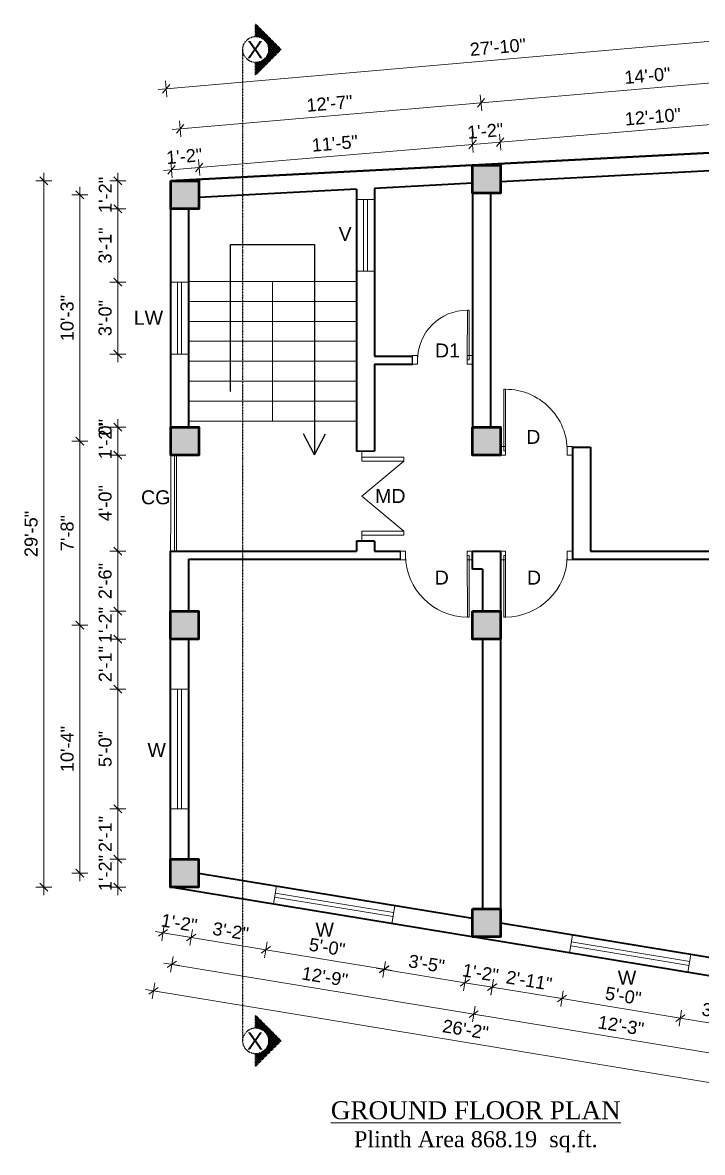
# Model space of a CAD drawing. Header units: inches. Extents: x -14619 to 1971361, y -855114 to -978.
# Drawn here: x 21528 to 21868, y -5060 to -4495 of the extents above; entities that cross this region are included whole.
import ezdxf

# ---------------------------------------------------------------- set-up
doc = ezdxf.new("R2010")
doc.units = ezdxf.units.IN
doc.header["$LTSCALE"] = 0.5
doc.header["$MEASUREMENT"] = 0
doc.header["$PDMODE"] = 66
doc.linetypes.add('CENTERX2', pattern=[4, 2.5, -0.5, 0.5, -0.5])
doc.layers.add('A-Sect-Iden', color=111, linetype='CENTERX2')
for name, color, linetype, lineweight in [('COLUMN', 8, 'Continuous', 50), ('DIM', 180, 'Continuous', 5), ('ELEVATION', 85, 'Continuous', 9), ('HACTH', 8, 'Continuous', 5), ('hatch_rcc', 8, 'Continuous', 13), ('stair', 132, 'Continuous', 13), ('TEXT', 220, 'Continuous', 9), ('Toilet', 7, 'Continuous', 25), ('wall', 20, 'Continuous', 40), ('Win frame', 132, 'Continuous', 15), ('window', 6, 'Continuous', 13)]:
    doc.layers.add(name, color=color, linetype=linetype, lineweight=lineweight)
doc.styles.add('arial', font='arial.ttf')
doc.styles.add('HEADING', font='swissel.ttf')
doc.dimstyles.new('1 96', dxfattribs={"dimtxt": 6.5, "dimasz": 4, "dimexe": 0, "dimexo": 0, "dimgap": 3, "dimtad": 1, "dimdec": 0, "dimzin": 11, "dimdsep": 46, "dimlunit": 3, "dimtxsty": 'arial', "dimblk": 'oblique', "dimcen": 4, "dimse1": 1, "dimse2": 1, "dimclrd": 256, "dimclre": 256, "dimclrt": 256, "dimadec": 0, "dimazin": 0, "dimtfac": 1, "dimtdec": 0, "dimtix": 1, "dimtmove": 0, "dimatfit": 3, "dimldrblk": 'Arrow2', "dimfxl": 1, "dimtolj": 1, "dimtzin": 0, "dimlwd": -1, "dimlwe": 9, "dimarcsym": 0})

# ---------------------------------------------------------------- blocks, each defined once
blk = doc.blocks.new('door')
at = {"layer": 'window', "ltscale": 0.002}
for p, q in [((-100562.66, -53980.34), (-100562.65, -53949.5)), ((-100561.8, -53949.5), (-100562.65, -53949.5)), ((-100561.81, -53980.35), (-100561.8, -53949.5)), ((-100561.81, -53980.35), (-100562.66, -53980.35))]:
    blk.add_line(p, q, dxfattribs=at)
for points in [[(-100596.09, -53982.49), (-100593.52, -53982.49), (-100593.52, -53978.2), (-100596.09, -53978.2)], [(-100560.09, -53982.49), (-100562.66, -53982.49), (-100562.66, -53978.2), (-100560.09, -53978.2)]]:
    blk.add_lwpolyline(points, close=True, dxfattribs=at)
blk.add_arc((-100562.66, -53980.36), 30.86, 89.9793, 179.9793, dxfattribs=at)
blk = doc.blocks.new('oblique')
at = {"lineweight": 9}
for p, q in [((1, 0), (-1, 0)), ((-0.5, -0.5), (0.5, 0.5)), ((0, 1), (0, -1))]:
    blk.add_line(p, q, dxfattribs=at)
blk = doc.blocks.new('*D1130')
at = {"layer": 'Defpoints', "color": 0, "transparency": 16777216}
for p in [(21608.73, -4927.43), (21759.73, -4952.34), (21753.35, -4991.03)]:
    blk.add_point(p, dxfattribs=at)
at = {"layer": 'DIM', "transparency": 16777216}
blk.add_line((21602.35, -4966.13), (21753.35, -4991.03), dxfattribs=at)
at = {"layer": 'DIM', "transparency": 16777216, "xscale": 4, "yscale": 4, "zscale": 4}
for p, rotation in [((21602.35, -4966.13), 170.6334039608217), ((21753.35, -4991.03), 350.6334039608217)]:
    blk.add_blockref('oblique', p, dxfattribs=dict(at, rotation=rotation))
at = {"layer": 'DIM', "transparency": 16777216, "insert": (21678.87, -4972.35), "char_height": 6.5, "attachment_point": 5, "rotation": 350.6334, "style": 'arial'}
blk.add_mtext('\\A1;12\'-9"', dxfattribs=at)
blk = doc.blocks.new('_Oblique')
at = {"color": 0, "linetype": 'ByBlock', "lineweight": -2}
blk.add_line((-0.5, -0.5), (0.5, 0.5), dxfattribs=at)
blk = doc.blocks.new('Arrow2')
for p, q in [((-4.1, 0.75), (-3.08, 0)), ((0, 0), (-4.1, 0.75)), ((-3.08, 0), (-4.1, -0.75)), ((-4.1, -0.75), (0, 0))]:
    blk.add_line(p, q)
blk.add_solid([(-4.1, 0.75), (0, 0), (-3.08, 0), (-4.1, -0.75)])
blk = doc.blocks.new('*D1131')
at = {"layer": 'Defpoints', "color": 0, "transparency": 16777216}
for p in [(21759.73, -4952.34), (21904.98, -4976.25), (21898.58, -5014.99)]:
    blk.add_point(p, dxfattribs=at)
at = {"layer": 'DIM', "transparency": 16777216}
blk.add_line((21753.35, -4991.03), (21898.58, -5014.99), dxfattribs=at)
at = {"layer": 'DIM', "transparency": 16777216, "xscale": 4, "yscale": 4, "zscale": 4}
for p, rotation in [((21753.35, -4991.03), 170.6334039608077), ((21898.58, -5014.99), 350.6334039608077)]:
    blk.add_blockref('oblique', p, dxfattribs=dict(at, rotation=rotation))
at = {"layer": 'DIM', "transparency": 16777216, "insert": (21826.99, -4996.78), "char_height": 6.5, "attachment_point": 5, "rotation": 350.6334, "style": 'arial'}
blk.add_mtext('\\A1;12\'-3"', dxfattribs=at)
blk = doc.blocks.new('*D1049')
at = {"layer": 'Defpoints', "color": 0, "transparency": 16777216}
for p in [(21601.73, -4927.43), (21911.84, -4978.59), (21903.27, -5030.54)]:
    blk.add_point(p, dxfattribs=at)
at = {"layer": 'DIM', "transparency": 16777216}
blk.add_line((21593.16, -4979.39), (21903.27, -5030.54), dxfattribs=at)
at = {"layer": 'DIM', "transparency": 16777216, "xscale": 4, "yscale": 4, "zscale": 4}
for p, rotation in [((21593.16, -4979.39), 170.6334039608234), ((21903.27, -5030.54), 350.6334039608234)]:
    blk.add_blockref('oblique', p, dxfattribs=dict(at, rotation=rotation))
at = {"layer": 'DIM', "transparency": 16777216, "insert": (21749.24, -4998.73), "char_height": 6.5, "attachment_point": 5, "rotation": 350.6334, "style": 'arial'}
blk.add_mtext('\\A1;26\'-2"', dxfattribs=at)
blk = doc.blocks.new('*D1016')
at = {"layer": 'Defpoints', "color": 0, "transparency": 16777216}
for p in [(21921.04, -4549.98), (21766.63, -4554.68), (21766.97, -4558.71)]:
    blk.add_point(p, dxfattribs=at)
at = {"layer": 'DIM', "transparency": 16777216}
blk.add_line((21920.35, -4541.8), (21766.63, -4554.68), dxfattribs=at)
at = {"layer": 'DIM', "transparency": 16777216, "xscale": 4, "yscale": 4, "zscale": 4}
for p, rotation in [((21920.35, -4541.8), 4.790040760971524), ((21766.63, -4554.68), 184.7900407609715)]:
    blk.add_blockref('oblique', p, dxfattribs=dict(at, rotation=rotation))
at = {"layer": 'DIM', "transparency": 16777216, "insert": (21842.97, -4541.94), "char_height": 6.5, "attachment_point": 5, "rotation": 4.79, "style": 'arial'}
blk.add_mtext('\\A1;12\'-10"', dxfattribs=at)
blk = doc.blocks.new('*D1017')
at = {"layer": 'Defpoints', "color": 0, "transparency": 16777216}
for p in [(21752.73, -4555.84), (21752.97, -4558.71), (21766.97, -4558.71)]:
    blk.add_point(p, dxfattribs=at)
at = {"layer": 'DIM', "transparency": 16777216}
for p, q in [((21752.73, -4555.84), (21748.75, -4556.18)), ((21766.63, -4554.68), (21752.73, -4555.84)), ((21766.63, -4554.68), (21770.62, -4554.34))]:
    blk.add_line(p, q, dxfattribs=at)
at = {"layer": 'DIM', "transparency": 16777216, "xscale": 4, "yscale": 4, "zscale": 4}
for p, rotation in [((21752.73, -4555.84), 4.790040760971511), ((21766.63, -4554.68), 184.7900407609715)]:
    blk.add_blockref('oblique', p, dxfattribs=dict(at, rotation=rotation))
at = {"layer": 'DIM', "transparency": 16777216, "insert": (21759.16, -4549.02), "char_height": 6.5, "attachment_point": 5, "rotation": 4.79, "style": 'arial'}
blk.add_mtext('\\A1;1\'-2"', dxfattribs=at)
blk = doc.blocks.new('*D1018')
at = {"layer": 'Defpoints', "color": 0, "transparency": 16777216}
for p in [(21752.97, -4558.71), (21616.04, -4566.56), (21616.1, -4567.29)]:
    blk.add_point(p, dxfattribs=at)
at = {"layer": 'DIM', "transparency": 16777216}
blk.add_line((21752.73, -4555.84), (21616.1, -4567.29), dxfattribs=at)
at = {"layer": 'DIM', "transparency": 16777216, "xscale": 4, "yscale": 4, "zscale": 4}
for p, rotation in [((21752.73, -4555.84), 4.790040760971524), ((21616.1, -4567.29), 184.7900407609715)]:
    blk.add_blockref('oblique', p, dxfattribs=dict(at, rotation=rotation))
at = {"layer": 'DIM', "transparency": 16777216, "insert": (21683.89, -4555.27), "char_height": 6.5, "attachment_point": 5, "rotation": 4.79, "style": 'arial'}
blk.add_mtext('\\A1;11\'-5"', dxfattribs=at)
blk = doc.blocks.new('*D1019')
at = {"layer": 'Defpoints', "color": 0, "transparency": 16777216}
for p in [(21601.97, -4566.56), (21602.13, -4568.46), (21616.04, -4566.56)]:
    blk.add_point(p, dxfattribs=at)
at = {"layer": 'DIM', "transparency": 16777216}
for p, q in [((21602.13, -4568.46), (21598.15, -4568.8)), ((21616.1, -4567.29), (21602.13, -4568.46)), ((21616.1, -4567.29), (21620.09, -4566.96))]:
    blk.add_line(p, q, dxfattribs=at)
at = {"layer": 'DIM', "transparency": 16777216, "xscale": 4, "yscale": 4, "zscale": 4}
for p, rotation in [((21616.1, -4567.29), 184.7900407609715), ((21602.13, -4568.46), 4.790040760971511)]:
    blk.add_blockref('oblique', p, dxfattribs=dict(at, rotation=rotation))
at = {"layer": 'DIM', "transparency": 16777216, "insert": (21608.59, -4561.64), "char_height": 6.5, "attachment_point": 5, "rotation": 4.79, "style": 'arial'}
blk.add_mtext('\\A1;1\'-2"', dxfattribs=at)
blk = doc.blocks.new('*D1020')
at = {"layer": 'Defpoints', "color": 0, "transparency": 16777216}
for p in [(21757.01, -4534.9), (21927.79, -4557.43), (21759.73, -4566.17)]:
    blk.add_point(p, dxfattribs=at)
at = {"layer": 'DIM', "transparency": 16777216}
blk.add_line((21924.56, -4520.32), (21757.01, -4534.9), dxfattribs=at)
at = {"layer": 'DIM', "transparency": 16777216, "xscale": 4, "yscale": 4, "zscale": 4}
for p, rotation in [((21924.56, -4520.32), 4.975038053404806), ((21757.01, -4534.9), 184.9750380534048)]:
    blk.add_blockref('oblique', p, dxfattribs=dict(at, rotation=rotation))
at = {"layer": 'DIM', "transparency": 16777216, "insert": (21840.24, -4521.32), "char_height": 6.5, "attachment_point": 5, "rotation": 4.975, "style": 'arial'}
blk.add_mtext('\\A1;14\'-0"', dxfattribs=at)
blk = doc.blocks.new('*D1021')
at = {"layer": 'Defpoints', "color": 0, "transparency": 16777216}
for p in [(21606.53, -4548), (21759.73, -4566.17), (21608.8, -4574.02)]:
    blk.add_point(p, dxfattribs=at)
at = {"layer": 'DIM', "transparency": 16777216}
blk.add_line((21757.01, -4534.9), (21606.53, -4548), dxfattribs=at)
at = {"layer": 'DIM', "transparency": 16777216, "xscale": 4, "yscale": 4, "zscale": 4}
for p, rotation in [((21757.01, -4534.9), 4.975038053404806), ((21606.53, -4548), 184.9750380534048)]:
    blk.add_blockref('oblique', p, dxfattribs=dict(at, rotation=rotation))
at = {"layer": 'DIM', "transparency": 16777216, "insert": (21681.23, -4535.21), "char_height": 6.5, "attachment_point": 5, "rotation": 4.975, "style": 'arial'}
blk.add_mtext('\\A1;12\'-7"', dxfattribs=at)
blk = doc.blocks.new('*D1022')
at = {"layer": 'Defpoints', "color": 0, "transparency": 16777216}
for p in [(21932.51, -4498.75), (21937.08, -4550.89), (21604.09, -4580.09)]:
    blk.add_point(p, dxfattribs=at)
at = {"layer": 'DIM', "transparency": 16777216}
blk.add_line((21599.51, -4527.96), (21932.51, -4498.75), dxfattribs=at)
at = {"layer": 'DIM', "transparency": 16777216, "xscale": 4, "yscale": 4, "zscale": 4}
for p, rotation in [((21932.51, -4498.75), 5.011727279706162), ((21599.51, -4527.96), 185.0117272797062)]:
    blk.add_blockref('oblique', p, dxfattribs=dict(at, rotation=rotation))
at = {"layer": 'DIM', "transparency": 16777216, "insert": (21765.46, -4507.06), "char_height": 6.5, "attachment_point": 5, "rotation": 5.0117, "style": 'arial'}
blk.add_mtext('\\A1;27\'-10"', dxfattribs=at)
blk = doc.blocks.new('*D1024')
at = {"layer": 'Defpoints', "color": 0, "transparency": 16777216}
for p in [(21601.73, -4574.02), (21575.33, -4588.02), (21601.8, -4588.02)]:
    blk.add_point(p, dxfattribs=at)
at = {"layer": 'DIM', "transparency": 16777216}
for p, q in [((21575.33, -4574.02), (21575.33, -4570.02)), ((21575.33, -4574.02), (21575.33, -4588.02)), ((21575.33, -4588.02), (21575.33, -4592.02))]:
    blk.add_line(p, q, dxfattribs=at)
at = {"layer": 'DIM', "transparency": 16777216, "xscale": 4, "yscale": 4, "zscale": 4}
for p, rotation in [((21575.33, -4574.02), 270), ((21575.33, -4588.02), 90)]:
    blk.add_blockref('oblique', p, dxfattribs=dict(at, rotation=rotation))
at = {"layer": 'DIM', "transparency": 16777216, "insert": (21569.06, -4581.02), "char_height": 6.5, "attachment_point": 5, "rotation": 90, "style": 'arial'}
blk.add_mtext('\\A1;1\'-2"', dxfattribs=at)
blk = doc.blocks.new('*D1025')
at = {"layer": 'Defpoints', "color": 0, "transparency": 16777216}
for p in [(21601.8, -4588.02), (21575.33, -4624.66), (21601.8, -4624.66)]:
    blk.add_point(p, dxfattribs=at)
at = {"layer": 'DIM', "transparency": 16777216}
blk.add_line((21575.33, -4588.02), (21575.33, -4624.66), dxfattribs=at)
at = {"layer": 'DIM', "transparency": 16777216, "xscale": 4, "yscale": 4, "zscale": 4}
for p, rotation in [((21575.33, -4588.02), 90), ((21575.33, -4624.66), 270)]:
    blk.add_blockref('oblique', p, dxfattribs=dict(at, rotation=rotation))
at = {"layer": 'DIM', "transparency": 16777216, "insert": (21569.01, -4606.34), "char_height": 6.5, "attachment_point": 5, "rotation": 90, "style": 'arial'}
blk.add_mtext('\\A1;3\'-1"', dxfattribs=at)
blk = doc.blocks.new('*D1072')
at = {"layer": 'Defpoints', "color": 0, "transparency": 16777216}
for p in [(21601.8, -4624.66), (21575.33, -4660.66), (21601.8, -4660.66)]:
    blk.add_point(p, dxfattribs=at)
at = {"layer": 'DIM', "transparency": 16777216}
blk.add_line((21575.33, -4624.66), (21575.33, -4660.66), dxfattribs=at)
at = {"layer": 'DIM', "transparency": 16777216, "xscale": 4, "yscale": 4, "zscale": 4}
for p, rotation in [((21575.33, -4624.66), 90), ((21575.33, -4660.66), 270)]:
    blk.add_blockref('oblique', p, dxfattribs=dict(at, rotation=rotation))
at = {"layer": 'DIM', "transparency": 16777216, "insert": (21569.01, -4642.66), "char_height": 6.5, "attachment_point": 5, "rotation": 90, "style": 'arial'}
blk.add_mtext('\\A1;3\'-0"', dxfattribs=at)
blk = doc.blocks.new('*D1073')
at = {"layer": 'Defpoints', "color": 0, "transparency": 16777216}
for p in [(21575.33, -4697.3), (21601.8, -4697.3), (21601.8, -4697.3)]:
    blk.add_point(p, dxfattribs=at)
at = {"layer": 'DIM', "transparency": 16777216}
for q in [(21575.33, -4693.3), (21575.33, -4701.3)]:
    blk.add_line((21575.33, -4697.3), q, dxfattribs=at)
at = {"layer": 'DIM', "transparency": 16777216, "xscale": 4, "yscale": 4, "zscale": 4}
for rotation in [90, 270]:
    blk.add_blockref('oblique', (21575.33, -4697.3), dxfattribs=dict(at, rotation=rotation))
at = {"layer": 'DIM', "transparency": 16777216, "insert": (21569.01, -4697.3), "char_height": 6.5, "attachment_point": 5, "rotation": 90, "style": 'arial'}
blk.add_mtext('\\A1;0"', dxfattribs=at)
blk = doc.blocks.new('*D1074')
at = {"layer": 'Defpoints', "color": 0, "transparency": 16777216}
for p in [(21601.8, -4697.3), (21575.33, -4711.3), (21601.8, -4711.3)]:
    blk.add_point(p, dxfattribs=at)
at = {"layer": 'DIM', "transparency": 16777216}
for p, q in [((21575.33, -4697.3), (21575.33, -4693.3)), ((21575.33, -4697.3), (21575.33, -4711.3)), ((21575.33, -4711.3), (21575.33, -4715.3))]:
    blk.add_line(p, q, dxfattribs=at)
at = {"layer": 'DIM', "transparency": 16777216, "xscale": 4, "yscale": 4, "zscale": 4}
for p, rotation in [((21575.33, -4697.3), 270), ((21575.33, -4711.3), 90)]:
    blk.add_blockref('oblique', p, dxfattribs=dict(at, rotation=rotation))
at = {"layer": 'DIM', "transparency": 16777216, "insert": (21569.06, -4704.3), "char_height": 6.5, "attachment_point": 5, "rotation": 90, "style": 'arial'}
blk.add_mtext('\\A1;1\'-2"', dxfattribs=at)
blk = doc.blocks.new('*D1075')
at = {"layer": 'Defpoints', "color": 0, "transparency": 16777216}
for p in [(21601.8, -4711.3), (21575.33, -4759.3), (21603.73, -4759.3)]:
    blk.add_point(p, dxfattribs=at)
at = {"layer": 'DIM', "transparency": 16777216}
blk.add_line((21575.33, -4711.3), (21575.33, -4759.3), dxfattribs=at)
at = {"layer": 'DIM', "transparency": 16777216, "xscale": 4, "yscale": 4, "zscale": 4}
for p, rotation in [((21575.33, -4711.3), 90), ((21575.33, -4759.3), 270)]:
    blk.add_blockref('oblique', p, dxfattribs=dict(at, rotation=rotation))
at = {"layer": 'DIM', "transparency": 16777216, "insert": (21569.01, -4735.3), "char_height": 6.5, "attachment_point": 5, "rotation": 90, "style": 'arial'}
blk.add_mtext('\\A1;4\'-0"', dxfattribs=at)
blk = doc.blocks.new('*D1076')
at = {"layer": 'Defpoints', "color": 0, "transparency": 16777216}
for p in [(21603.73, -4759.3), (21575.33, -4789.3), (21601.73, -4789.3)]:
    blk.add_point(p, dxfattribs=at)
at = {"layer": 'DIM', "transparency": 16777216}
blk.add_line((21575.33, -4759.3), (21575.33, -4789.3), dxfattribs=at)
at = {"layer": 'DIM', "transparency": 16777216, "xscale": 4, "yscale": 4, "zscale": 4}
for p, rotation in [((21575.33, -4759.3), 90), ((21575.33, -4789.3), 270)]:
    blk.add_blockref('oblique', p, dxfattribs=dict(at, rotation=rotation))
at = {"layer": 'DIM', "transparency": 16777216, "insert": (21569.01, -4774.3), "char_height": 6.5, "attachment_point": 5, "rotation": 90, "style": 'arial'}
blk.add_mtext('\\A1;2\'-6"', dxfattribs=at)
blk = doc.blocks.new('*D1077')
at = {"layer": 'Defpoints', "color": 0, "transparency": 16777216}
for p in [(21601.73, -4789.3), (21575.33, -4803.3), (21601.73, -4803.3)]:
    blk.add_point(p, dxfattribs=at)
at = {"layer": 'DIM', "transparency": 16777216}
for p, q in [((21575.33, -4789.3), (21575.33, -4785.3)), ((21575.33, -4789.3), (21575.33, -4803.3)), ((21575.33, -4803.3), (21575.33, -4807.3))]:
    blk.add_line(p, q, dxfattribs=at)
at = {"layer": 'DIM', "transparency": 16777216, "xscale": 4, "yscale": 4, "zscale": 4}
for p, rotation in [((21575.33, -4789.3), 270), ((21575.33, -4803.3), 90)]:
    blk.add_blockref('oblique', p, dxfattribs=dict(at, rotation=rotation))
at = {"layer": 'DIM', "transparency": 16777216, "insert": (21569.06, -4796.3), "char_height": 6.5, "attachment_point": 5, "rotation": 90, "style": 'arial'}
blk.add_mtext('\\A1;1\'-2"', dxfattribs=at)
blk = doc.blocks.new('*D1078')
at = {"layer": 'Defpoints', "color": 0, "transparency": 16777216}
for p in [(21601.73, -4803.3), (21575.33, -4828.37), (21601.73, -4828.37)]:
    blk.add_point(p, dxfattribs=at)
at = {"layer": 'DIM', "transparency": 16777216}
blk.add_line((21575.33, -4803.3), (21575.33, -4828.37), dxfattribs=at)
at = {"layer": 'DIM', "transparency": 16777216, "xscale": 4, "yscale": 4, "zscale": 4}
for p, rotation in [((21575.33, -4803.3), 90), ((21575.33, -4828.37), 270)]:
    blk.add_blockref('oblique', p, dxfattribs=dict(at, rotation=rotation))
at = {"layer": 'DIM', "transparency": 16777216, "insert": (21569.06, -4815.84), "char_height": 6.5, "attachment_point": 5, "rotation": 90, "style": 'arial'}
blk.add_mtext('\\A1;2\'-1"', dxfattribs=at)
blk = doc.blocks.new('*D1079')
at = {"layer": 'Defpoints', "color": 0, "transparency": 16777216}
for p in [(21601.73, -4828.37), (21575.33, -4888.37), (21601.73, -4888.37)]:
    blk.add_point(p, dxfattribs=at)
at = {"layer": 'DIM', "transparency": 16777216}
blk.add_line((21575.33, -4828.37), (21575.33, -4888.37), dxfattribs=at)
at = {"layer": 'DIM', "transparency": 16777216, "xscale": 4, "yscale": 4, "zscale": 4}
for p, rotation in [((21575.33, -4828.37), 90), ((21575.33, -4888.37), 270)]:
    blk.add_blockref('oblique', p, dxfattribs=dict(at, rotation=rotation))
at = {"layer": 'DIM', "transparency": 16777216, "insert": (21569.01, -4858.37), "char_height": 6.5, "attachment_point": 5, "rotation": 90, "style": 'arial'}
blk.add_mtext('\\A1;5\'-0"', dxfattribs=at)
blk = doc.blocks.new('*D1080')
at = {"layer": 'Defpoints', "color": 0, "transparency": 16777216}
for p in [(21601.73, -4888.37), (21575.33, -4913.43), (21601.73, -4913.43)]:
    blk.add_point(p, dxfattribs=at)
at = {"layer": 'DIM', "transparency": 16777216}
blk.add_line((21575.33, -4888.37), (21575.33, -4913.43), dxfattribs=at)
at = {"layer": 'DIM', "transparency": 16777216, "xscale": 4, "yscale": 4, "zscale": 4}
for p, rotation in [((21575.33, -4888.37), 90), ((21575.33, -4913.43), 270)]:
    blk.add_blockref('oblique', p, dxfattribs=dict(at, rotation=rotation))
at = {"layer": 'DIM', "transparency": 16777216, "insert": (21569.06, -4900.9), "char_height": 6.5, "attachment_point": 5, "rotation": 90, "style": 'arial'}
blk.add_mtext('\\A1;2\'-1"', dxfattribs=at)
blk = doc.blocks.new('*D1081')
at = {"layer": 'Defpoints', "color": 0, "transparency": 16777216}
for p in [(21601.73, -4913.43), (21575.33, -4927.43), (21601.73, -4927.43)]:
    blk.add_point(p, dxfattribs=at)
at = {"layer": 'DIM', "transparency": 16777216}
for p, q in [((21575.33, -4913.43), (21575.33, -4909.43)), ((21575.33, -4913.43), (21575.33, -4927.43)), ((21575.33, -4927.43), (21575.33, -4931.43))]:
    blk.add_line(p, q, dxfattribs=at)
at = {"layer": 'DIM', "transparency": 16777216, "xscale": 4, "yscale": 4, "zscale": 4}
for p, rotation in [((21575.33, -4913.43), 270), ((21575.33, -4927.43), 90)]:
    blk.add_blockref('oblique', p, dxfattribs=dict(at, rotation=rotation))
at = {"layer": 'DIM', "transparency": 16777216, "insert": (21569.06, -4920.43), "char_height": 6.5, "attachment_point": 5, "rotation": 90, "style": 'arial'}
blk.add_mtext('\\A1;1\'-2"', dxfattribs=at)
blk = doc.blocks.new('*D1082')
at = {"layer": 'Defpoints', "color": 0, "transparency": 16777216}
for p in [(21556.34, -4796.3), (21601.73, -4796.3), (21601.73, -4920.43)]:
    blk.add_point(p, dxfattribs=at)
at = {"layer": 'DIM', "transparency": 16777216}
blk.add_line((21556.34, -4920.43), (21556.34, -4796.3), dxfattribs=at)
at = {"layer": 'DIM', "transparency": 16777216, "xscale": 4, "yscale": 4, "zscale": 4}
for p, rotation in [((21556.34, -4796.3), 90), ((21556.34, -4920.43), 270)]:
    blk.add_blockref('oblique', p, dxfattribs=dict(at, rotation=rotation))
at = {"layer": 'DIM', "transparency": 16777216, "insert": (21550.02, -4858.37), "char_height": 6.5, "attachment_point": 5, "rotation": 90, "style": 'arial'}
blk.add_mtext('\\A1;10\'-4"', dxfattribs=at)
blk = doc.blocks.new('*D1083')
at = {"layer": 'Defpoints', "color": 0, "transparency": 16777216}
for p in [(21556.34, -4704.3), (21601.8, -4704.3), (21601.73, -4796.3)]:
    blk.add_point(p, dxfattribs=at)
at = {"layer": 'DIM', "transparency": 16777216}
blk.add_line((21556.34, -4796.3), (21556.34, -4704.3), dxfattribs=at)
at = {"layer": 'DIM', "transparency": 16777216, "xscale": 4, "yscale": 4, "zscale": 4}
for p, rotation in [((21556.34, -4704.3), 90), ((21556.34, -4796.3), 270)]:
    blk.add_blockref('oblique', p, dxfattribs=dict(at, rotation=rotation))
at = {"layer": 'DIM', "transparency": 16777216, "insert": (21550.02, -4750.3), "char_height": 6.5, "attachment_point": 5, "rotation": 90, "style": 'arial'}
blk.add_mtext('\\A1;7\'-8"', dxfattribs=at)
blk = doc.blocks.new('*D1084')
at = {"layer": 'Defpoints', "color": 0, "transparency": 16777216}
for p in [(21556.34, -4581.02), (21601.8, -4581.02), (21601.8, -4704.3)]:
    blk.add_point(p, dxfattribs=at)
at = {"layer": 'DIM', "transparency": 16777216}
blk.add_line((21556.34, -4704.3), (21556.34, -4581.02), dxfattribs=at)
at = {"layer": 'DIM', "transparency": 16777216, "xscale": 4, "yscale": 4, "zscale": 4}
for p, rotation in [((21556.34, -4581.02), 90), ((21556.34, -4704.3), 270)]:
    blk.add_blockref('oblique', p, dxfattribs=dict(at, rotation=rotation))
at = {"layer": 'DIM', "transparency": 16777216, "insert": (21550.01, -4642.66), "char_height": 6.5, "attachment_point": 5, "rotation": 90, "style": 'arial'}
blk.add_mtext('\\A1;10\'-3"', dxfattribs=at)
blk = doc.blocks.new('*D1026')
at = {"layer": 'Defpoints', "color": 0, "transparency": 16777216}
for p in [(21601.73, -4574.02), (21538.31, -4927.43), (21601.73, -4927.43)]:
    blk.add_point(p, dxfattribs=at)
at = {"layer": 'DIM', "transparency": 16777216}
blk.add_line((21538.31, -4574.02), (21538.31, -4927.43), dxfattribs=at)
at = {"layer": 'DIM', "transparency": 16777216, "xscale": 4, "yscale": 4, "zscale": 4}
for p, rotation in [((21538.31, -4574.02), 90), ((21538.31, -4927.43), 270)]:
    blk.add_blockref('oblique', p, dxfattribs=dict(at, rotation=rotation))
at = {"layer": 'DIM', "transparency": 16777216, "insert": (21531.99, -4750.73), "char_height": 6.5, "attachment_point": 5, "rotation": 90, "style": 'arial'}
blk.add_mtext('\\A1;29\'-5"', dxfattribs=at)
blk = doc.blocks.new('*D1164')
at = {"layer": 'Defpoints', "color": 0, "transparency": 16777216}
for p in [(21601.73, -4927.43), (21615.86, -4929.76), (21612.07, -4952.69)]:
    blk.add_point(p, dxfattribs=at)
at = {"layer": 'DIM', "transparency": 16777216}
for p, q in [((21597.95, -4950.36), (21594, -4949.71)), ((21597.95, -4950.36), (21612.07, -4952.69)), ((21612.07, -4952.69), (21616.02, -4953.35))]:
    blk.add_line(p, q, dxfattribs=at)
at = {"layer": 'DIM', "transparency": 16777216, "xscale": 4, "yscale": 4, "zscale": 4}
for p, rotation in [((21597.95, -4950.36), 350.6334039608237), ((21612.07, -4952.69), 170.6334039608237)]:
    blk.add_blockref('oblique', p, dxfattribs=dict(at, rotation=rotation))
at = {"layer": 'DIM', "transparency": 16777216, "insert": (21606.03, -4945.35), "char_height": 6.5, "attachment_point": 5, "rotation": 350.6334, "style": 'arial'}
blk.add_mtext('\\A1;1\'-2"', dxfattribs=at)
blk = doc.blocks.new('*D1165')
at = {"layer": 'Defpoints', "color": 0, "transparency": 16777216}
for p in [(21615.86, -4929.76), (21653.16, -4935.92), (21649.38, -4958.85)]:
    blk.add_point(p, dxfattribs=at)
at = {"layer": 'DIM', "transparency": 16777216}
blk.add_line((21612.07, -4952.69), (21649.38, -4958.85), dxfattribs=at)
at = {"layer": 'DIM', "transparency": 16777216, "xscale": 4, "yscale": 4, "zscale": 4}
for p, rotation in [((21612.07, -4952.69), 170.6334039608077), ((21649.38, -4958.85), 350.6334039608077)]:
    blk.add_blockref('oblique', p, dxfattribs=dict(at, rotation=rotation))
at = {"layer": 'DIM', "transparency": 16777216, "insert": (21631.76, -4949.54), "char_height": 6.5, "attachment_point": 5, "rotation": 350.6334, "style": 'arial'}
blk.add_mtext('\\A1;3\'-2"', dxfattribs=at)
blk = doc.blocks.new('*D1166')
at = {"layer": 'Defpoints', "color": 0, "transparency": 16777216}
for p in [(21653.16, -4935.92), (21712.36, -4945.68), (21708.58, -4968.61)]:
    blk.add_point(p, dxfattribs=at)
at = {"layer": 'DIM', "transparency": 16777216}
blk.add_line((21649.38, -4958.85), (21708.58, -4968.61), dxfattribs=at)
at = {"layer": 'DIM', "transparency": 16777216, "xscale": 4, "yscale": 4, "zscale": 4}
for p, rotation in [((21649.38, -4958.85), 170.6334039608077), ((21708.58, -4968.61), 350.6334039608077)]:
    blk.add_blockref('oblique', p, dxfattribs=dict(at, rotation=rotation))
at = {"layer": 'DIM', "transparency": 16777216, "insert": (21680.01, -4957.5), "char_height": 6.5, "attachment_point": 5, "rotation": 350.6334, "style": 'arial'}
blk.add_mtext('\\A1;5\'-0"', dxfattribs=at)
blk = doc.blocks.new('*D1167')
at = {"layer": 'Defpoints', "color": 0, "transparency": 16777216}
for p in [(21766.33, -4954.58), (21801.29, -4960.35), (21797.5, -4983.28)]:
    blk.add_point(p, dxfattribs=at)
at = {"layer": 'DIM', "transparency": 16777216}
blk.add_line((21762.55, -4977.52), (21797.5, -4983.28), dxfattribs=at)
at = {"layer": 'DIM', "transparency": 16777216, "xscale": 4, "yscale": 4, "zscale": 4}
for p, rotation in [((21762.55, -4977.52), 170.6334039608077), ((21797.5, -4983.28), 350.6334039608077)]:
    blk.add_blockref('oblique', p, dxfattribs=dict(at, rotation=rotation))
at = {"layer": 'DIM', "transparency": 16777216, "insert": (21781.05, -4974.22), "char_height": 6.5, "attachment_point": 5, "rotation": 350.6334, "style": 'arial'}
blk.add_mtext('\\A1;2\'-11"', dxfattribs=at)
blk = doc.blocks.new('*D1168')
at = {"layer": 'Defpoints', "color": 0, "transparency": 16777216}
for p in [(21801.29, -4960.35), (21860.49, -4970.12), (21856.7, -4993.05)]:
    blk.add_point(p, dxfattribs=at)
at = {"layer": 'DIM', "transparency": 16777216}
blk.add_line((21797.5, -4983.28), (21856.7, -4993.05), dxfattribs=at)
at = {"layer": 'DIM', "transparency": 16777216, "xscale": 4, "yscale": 4, "zscale": 4}
for p, rotation in [((21797.5, -4983.28), 170.6334039608077), ((21856.7, -4993.05), 350.6334039608077)]:
    blk.add_blockref('oblique', p, dxfattribs=dict(at, rotation=rotation))
at = {"layer": 'DIM', "transparency": 16777216, "insert": (21828.13, -4981.93), "char_height": 6.5, "attachment_point": 5, "rotation": 350.6334, "style": 'arial'}
blk.add_mtext('\\A1;5\'-0"', dxfattribs=at)
blk = doc.blocks.new('*D1169')
at = {"layer": 'Defpoints', "color": 0, "transparency": 16777216}
for p in [(21860.49, -4970.12), (21897.98, -4976.25), (21894.18, -4999.23)]:
    blk.add_point(p, dxfattribs=at)
at = {"layer": 'DIM', "transparency": 16777216}
blk.add_line((21856.7, -4993.05), (21894.18, -4999.23), dxfattribs=at)
at = {"layer": 'DIM', "transparency": 16777216, "xscale": 4, "yscale": 4, "zscale": 4}
for p, rotation in [((21856.7, -4993.05), 170.6334039608077), ((21894.18, -4999.23), 350.6334039608077)]:
    blk.add_blockref('oblique', p, dxfattribs=dict(at, rotation=rotation))
at = {"layer": 'DIM', "transparency": 16777216, "insert": (21876.47, -4989.9), "char_height": 6.5, "attachment_point": 5, "rotation": 350.6334, "style": 'arial'}
blk.add_mtext('\\A1;3\'-2"', dxfattribs=at)
blk = doc.blocks.new('*D1179')
at = {"layer": 'Defpoints', "color": 0, "transparency": 16777216}
for p in [(21712.36, -4945.68), (21752.73, -4952.34), (21748.93, -4975.38)]:
    blk.add_point(p, dxfattribs=at)
at = {"layer": 'DIM', "transparency": 16777216}
blk.add_line((21708.56, -4968.72), (21748.93, -4975.38), dxfattribs=at)
at = {"layer": 'DIM', "transparency": 16777216, "xscale": 4, "yscale": 4, "zscale": 4}
for p, rotation in [((21708.56, -4968.72), 170.6334039608458), ((21748.93, -4975.38), 350.6334039608458)]:
    blk.add_blockref('oblique', p, dxfattribs=dict(at, rotation=rotation))
at = {"layer": 'DIM', "transparency": 16777216, "insert": (21729.77, -4965.81), "char_height": 6.5, "attachment_point": 5, "rotation": 350.6334, "style": 'arial'}
blk.add_mtext('\\A1;3\'-5"', dxfattribs=at)
blk = doc.blocks.new('*D1180')
at = {"layer": 'Defpoints', "color": 0, "transparency": 16777216}
for p in [(21752.73, -4952.34), (21762.53, -4977.62), (21762.53, -4977.62)]:
    blk.add_point(p, dxfattribs=at)
at = {"layer": 'DIM', "transparency": 16777216}
for p, q in [((21748.93, -4975.38), (21744.98, -4974.73)), ((21748.93, -4975.38), (21762.53, -4977.62)), ((21762.53, -4977.62), (21766.48, -4978.27))]:
    blk.add_line(p, q, dxfattribs=at)
at = {"layer": 'DIM', "transparency": 16777216, "xscale": 4, "yscale": 4, "zscale": 4}
for p, rotation in [((21748.93, -4975.38), 350.6334039608591), ((21762.53, -4977.62), 170.6334039608591)]:
    blk.add_blockref('oblique', p, dxfattribs=dict(at, rotation=rotation))
at = {"layer": 'DIM', "transparency": 16777216, "insert": (21756.75, -4970.32), "char_height": 6.5, "attachment_point": 5, "rotation": 350.6334, "style": 'arial'}
blk.add_mtext('\\A1;1\'-2"', dxfattribs=at)

msp = doc.modelspace()

# ---------------------------------------------------------------- hatches: boundary and pattern name
at = {"layer": 'A-Sect-Iden', "ltscale": 0.5}
h = msp.add_hatch(dxfattribs=at)
h.set_pattern_fill('ANSI37', color=2, scale=4.8, angle=359.9886, style=0)
h.set_pattern_definition([(225.0114023, (47562.76077, 1431.1881), (0.424348492, -0.424179628), []), (315.0114023, (47562.76077, 1431.1881), (0.424179628, 0.424348492), [])])
h.paths.add_polyline_path([(21644.29, -4501.75), (21644.29, -4495.51), (21657, -4508.23), (21644.29, -4520.94), (21644.29, -4514.71, 1)])
h = msp.add_hatch(dxfattribs=at)
h.set_pattern_fill('ANSI37', color=2, scale=4.8, angle=359.9886, style=0)
h.set_pattern_definition([(225.0114023, (47562.76077, 934.97954), (0.424348492, -0.424179628), []), (315.0114023, (47562.76077, 934.97954), (0.424179628, 0.424348492), [])])
h.paths.add_polyline_path([(21644.29, -4997.96), (21644.29, -4991.72), (21657, -5004.44), (21644.29, -5017.15), (21644.29, -5010.92, 1)])
at = {"layer": 'HACTH'}
h = msp.add_hatch(color=256, dxfattribs=at)
h.dxf.hatch_style = 1
h.paths.add_polyline_path([(21615.8, -4574.02), (21601.8, -4574.02), (21601.8, -4588.02), (21615.8, -4588.02)])
h.paths.add_polyline_path([(21766.73, -4566.17), (21752.73, -4566.17), (21752.73, -4580.17), (21766.73, -4580.17)])
h.paths.add_polyline_path([(21934.79, -4557.43), (21920.79, -4557.43), (21920.79, -4571.43), (21934.79, -4571.43), (21934.79, -4571.39)])
h.paths.add_polyline_path([(21926.91, -4697.3), (21912.91, -4697.3), (21912.91, -4711.3), (21926.91, -4711.3)])
h.paths.add_polyline_path([(21766.73, -4697.3), (21752.73, -4697.3), (21752.73, -4711.3), (21766.73, -4711.3)])
h.paths.add_polyline_path([(21615.8, -4697.3), (21601.8, -4697.3), (21601.8, -4711.3), (21615.8, -4711.3)])
h.paths.add_polyline_path([(21615.73, -4789.3), (21601.73, -4789.3), (21601.73, -4803.3), (21615.73, -4803.3)])
h.paths.add_polyline_path([(21766.73, -4789.3), (21752.73, -4789.3), (21752.73, -4803.3), (21766.73, -4803.3)])
h.paths.add_polyline_path([(21921.72, -4789.26), (21907.72, -4789.26), (21907.72, -4803.26), (21921.72, -4803.26)])
h.paths.add_polyline_path([(21615.73, -4913.43), (21601.73, -4913.43), (21601.73, -4927.43), (21615.73, -4927.43)])
h.paths.add_polyline_path([(21766.73, -4938.34), (21752.73, -4938.34), (21752.73, -4952.34), (21766.73, -4952.34)])
h.paths.add_polyline_path([(21911.98, -4962.25), (21897.98, -4962.25), (21897.98, -4976.25), (21911.98, -4976.25)])

# ---------------------------------------------------------------- linework, layer by layer
for p, q in [((21631.73, -4679.42), (21631.73, -4605.82)), ((21631.73, -4605.82), (21673.73, -4605.82)), ((21673.73, -4605.82), (21673.73, -4711.19)), ((21673.73, -4711.19), (21668.22, -4700.62)), ((21673.73, -4711.19), (21679.24, -4700.62)), ((21716.73, -4763.3), (21716.73, -4759.3))]:
    msp.add_line(p, q)
at = {"layer": 'A-Sect-Iden', "ltscale": 0.1}
msp.add_line((21637.81, -5004.44), (21637.81, -4508.23), dxfattribs=at)
for points in [[(21644.29, -4501.75), (21644.29, -4495.52), (21657, -4508.23), (21644.29, -4520.94), (21644.29, -4514.71)], [(21644.29, -4997.96), (21644.29, -4991.72), (21657, -5004.44), (21644.29, -5017.15), (21644.29, -5010.92)]]:
    msp.add_lwpolyline(points, dxfattribs=at)
for centre in [(21644.29, -4508.23), (21644.29, -5004.44)]:
    msp.add_circle(centre, 6.48, dxfattribs=at)
at = {"layer": 'COLUMN'}
for points in [[(21752.73, -4566.17), (21766.73, -4566.17), (21766.73, -4580.17), (21752.73, -4580.17)], [(21601.8, -4574.02), (21615.8, -4574.02), (21615.8, -4588.02), (21601.8, -4588.02)], [(21601.8, -4697.3), (21615.8, -4697.3), (21615.8, -4711.3), (21601.8, -4711.3)], [(21752.73, -4697.3), (21766.73, -4697.3), (21766.73, -4711.3), (21752.73, -4711.3)], [(21601.73, -4789.3), (21615.73, -4789.3), (21615.73, -4803.3), (21601.73, -4803.3)], [(21752.73, -4789.3), (21766.73, -4789.3), (21766.73, -4803.3), (21752.73, -4803.3)], [(21601.73, -4913.43), (21615.73, -4913.43), (21615.73, -4927.43), (21601.73, -4927.43)], [(21752.73, -4938.34), (21766.73, -4938.34), (21766.73, -4952.34), (21752.73, -4952.34)]]:
    msp.add_lwpolyline(points, close=True, dxfattribs=at)
at = {"layer": 'DIM'}
msp.add_lwpolyline([(21601.73, -4927.43), (21911.84, -4978.59), (21935.62, -4556.66), (21601.8, -4574.02)], close=True, dxfattribs=at)
at = {"layer": 'ELEVATION', "color": 146, "ltscale": 0.25, "true_color": 0x105689}
for p, q in [((21697.45, -4709.3), (21697.45, -4712.3)), ((21697.45, -4712.3), (21718.45, -4712.3)), ((21697.45, -4714.3), (21697.45, -4712.3)), ((21718.45, -4714.3), (21697.45, -4714.3)), ((21718.45, -4714.3), (21697.45, -4731.8)), ((21718.45, -4712.3), (21718.45, -4714.3)), ((21718.45, -4749.3), (21697.45, -4731.8)), ((21718.45, -4749.3), (21697.45, -4749.3)), ((21697.45, -4749.3), (21697.45, -4751.3)), ((21718.45, -4749.3), (21718.45, -4751.3)), ((21697.45, -4754.3), (21697.45, -4751.3)), ((21697.45, -4751.3), (21718.45, -4751.3))]:
    msp.add_line(p, q, dxfattribs=at)
at = {"layer": 'stair'}
for p, q in [((21610.73, -4624.3), (21652.73, -4624.3)), ((21610.73, -4624.3), (21652.73, -4624.3)), ((21652.73, -4624.3), (21652.73, -4694.3)), ((21694.73, -4624.3), (21652.73, -4624.3)), ((21694.73, -4624.3), (21652.73, -4624.3)), ((21610.73, -4634.3), (21652.73, -4634.3)), ((21610.73, -4634.3), (21652.73, -4634.3)), ((21694.73, -4634.3), (21652.73, -4634.3)), ((21694.73, -4634.3), (21652.73, -4634.3)), ((21610.73, -4644.3), (21652.73, -4644.3)), ((21610.73, -4644.3), (21652.73, -4644.3)), ((21694.73, -4644.3), (21652.73, -4644.3)), ((21694.73, -4644.3), (21652.73, -4644.3)), ((21610.73, -4654.3), (21652.73, -4654.3)), ((21610.73, -4654.3), (21652.73, -4654.3)), ((21694.73, -4654.3), (21652.73, -4654.3)), ((21694.73, -4654.3), (21652.73, -4654.3)), ((21610.73, -4664.3), (21652.73, -4664.3)), ((21610.73, -4664.3), (21652.73, -4664.3)), ((21694.73, -4664.3), (21652.73, -4664.3)), ((21694.73, -4664.3), (21652.73, -4664.3)), ((21610.73, -4674.3), (21652.73, -4674.3)), ((21610.73, -4674.3), (21652.73, -4674.3)), ((21694.73, -4674.3), (21652.73, -4674.3)), ((21694.73, -4674.3), (21652.73, -4674.3)), ((21610.73, -4684.3), (21652.73, -4684.3)), ((21610.73, -4684.3), (21652.73, -4684.3)), ((21694.73, -4684.3), (21652.73, -4684.3)), ((21694.73, -4684.3), (21652.73, -4684.3)), ((21610.73, -4694.3), (21652.73, -4694.3)), ((21610.73, -4694.3), (21652.73, -4694.3)), ((21694.73, -4694.3), (21652.73, -4694.3)), ((21694.73, -4694.3), (21652.73, -4694.3))]:
    msp.add_line(p, q, dxfattribs=at)
at = {"layer": 'Toilet'}
for p, q in [((21722.73, -4665.73), (21722.73, -4661.73)), ((21722.73, -4665.73), (21722.73, -4661.73)), ((21694.73, -4709.3), (21703.73, -4709.3)), ((21703.73, -4709.3), (21694.73, -4709.3)), ((21752.73, -4711.3), (21766.73, -4711.3)), ((21703.73, -4754.3), (21694.73, -4754.3))]:
    msp.add_line(p, q, dxfattribs=at)
at = {"layer": 'wall'}
for p, q in [((21601.73, -4574.02), (21935.62, -4556.66)), ((21920.79, -4566.45), (21766.73, -4574.46)), ((21694.73, -4578.2), (21615.8, -4582.3)), ((21694.73, -4578.2), (21694.73, -4709.3)), ((21752.73, -4575.18), (21703.73, -4577.73)), ((21703.73, -4577.73), (21703.73, -4661.73)), ((21752.73, -4580.17), (21752.73, -4697.3)), ((21761.73, -4580.17), (21761.73, -4697.3)), ((21601.8, -4697.3), (21601.8, -4588.02)), ((21610.73, -4588.02), (21610.73, -4697.3)), ((21610.73, -4588.02), (21610.73, -4697.3)), ((21703.73, -4661.73), (21722.73, -4661.73)), ((21703.73, -4665.73), (21703.73, -4709.3)), ((21703.73, -4665.73), (21722.73, -4665.73)), ((21802.73, -4707.3), (21802.73, -4763.3)), ((21802.73, -4707.3), (21811.73, -4707.3)), ((21811.73, -4707.3), (21811.73, -4759.3)), ((21703.73, -4754.3), (21694.73, -4754.3)), ((21694.73, -4754.3), (21694.73, -4759.3)), ((21703.73, -4754.3), (21703.73, -4759.3)), ((21601.73, -4759.3), (21694.73, -4759.3)), ((21601.73, -4913.43), (21601.73, -4759.3)), ((21703.73, -4759.3), (21716.73, -4759.3)), ((21752.73, -4759.3), (21766.73, -4759.3)), ((21752.73, -4768.3), (21752.73, -4759.3)), ((21766.73, -4759.3), (21766.73, -4938.28)), ((21811.73, -4759.3), (21915.19, -4759.3)), ((21610.73, -4763.3), (21610.73, -4789.3)), ((21610.73, -4763.3), (21716.73, -4763.3)), ((21802.73, -4763.3), (21914.96, -4763.3)), ((21757.73, -4768.3), (21752.73, -4768.3)), ((21757.73, -4768.3), (21757.73, -4789.3)), ((21610.73, -4803.3), (21610.73, -4913.43)), ((21757.73, -4803.3), (21757.73, -4938.34)), ((21752.73, -4943.22), (21615.73, -4920.62)), ((21911.84, -4978.59), (21601.73, -4927.43)), ((21897.98, -4967.18), (21766.73, -4945.53))]:
    msp.add_line(p, q, dxfattribs=at)
msp.add_lwpolyline([(21924.16, -4600.03), (21933.15, -4600.53), (21935.62, -4556.66), (21601.73, -4574.02)], dxfattribs=at)
at = {"layer": 'Win frame'}
for p, q in [((21694.73, -4583.25), (21703.73, -4583.25)), ((21698.23, -4619.25), (21698.23, -4583.25)), ((21700.23, -4619.25), (21700.23, -4583.25)), ((21694.73, -4619.25), (21703.73, -4619.25)), ((21610.73, -4624.66), (21601.73, -4624.66)), ((21610.73, -4624.66), (21601.73, -4624.66)), ((21605.23, -4660.66), (21605.23, -4624.66)), ((21605.23, -4660.66), (21605.23, -4624.66)), ((21607.23, -4660.66), (21607.23, -4624.66)), ((21607.23, -4660.66), (21607.23, -4624.66)), ((21610.73, -4660.66), (21601.73, -4660.66)), ((21610.73, -4660.66), (21601.73, -4660.66)), ((21603.73, -4711.3), (21603.73, -4759.3)), ((21604.73, -4711.3), (21604.73, -4759.3)), ((21610.73, -4828.37), (21601.73, -4828.37)), ((21605.23, -4888.37), (21605.23, -4828.37)), ((21607.23, -4888.37), (21607.23, -4828.37)), ((21610.73, -4888.37), (21601.73, -4888.37)), ((21654.63, -4927.04), (21653.16, -4935.92)), ((21713.26, -4940.26), (21654.06, -4930.49)), ((21712.93, -4942.23), (21653.73, -4932.46)), ((21713.83, -4936.8), (21712.36, -4945.68)), ((21802.75, -4951.47), (21801.29, -4960.35)), ((21861.06, -4966.66), (21801.86, -4956.9)), ((21861.38, -4964.69), (21802.18, -4954.92)), ((21861.95, -4961.24), (21860.49, -4970.12))]:
    msp.add_line(p, q, dxfattribs=at)
at = {"layer": 'window', "ltscale": 0.002}
for p, q in [((21750.16, -4663.59), (21750.17, -4638.74)), ((21751.02, -4638.74), (21750.17, -4638.74)), ((21751.01, -4663.59), (21751.02, -4638.74)), ((21751.01, -4663.59), (21750.16, -4663.59))]:
    msp.add_line(p, q, dxfattribs=at)
for points in [[(21722.73, -4665.73), (21725.3, -4665.73), (21725.3, -4661.45), (21722.73, -4661.45)], [(21752.73, -4665.73), (21750.16, -4665.73), (21750.16, -4661.45), (21752.73, -4661.45)]]:
    msp.add_lwpolyline(points, close=True, dxfattribs=at)
msp.add_arc((21750.12, -4663.56), 24.82, 89.8865, 180.0622, dxfattribs=at)

# ---------------------------------------------------------------- block references
at = {"xscale": -1}
msp.add_blockref('door', (-78793.36, 49271.19), dxfattribs=at)
at = {"rotation": 180}
msp.add_blockref('door', (-78793.36, -58741.79), dxfattribs=at)
at = {"layer": 'hatch_rcc', "xscale": -1, "rotation": 180}
msp.add_blockref('door', (122312.82, -58741.79), dxfattribs=at)

# ---------------------------------------------------------------- texts
at = {"layer": 'A-Sect-Iden', "ltscale": 0.5, "char_height": 8.64, "width": 27.6731, "attachment_point": 5, "style": 'HEADING'}
for insert in [(21643.97, -4508.31), (21643.97, -5004.51)]:
    msp.add_mtext('{\\fArial|b0|i0|c0|p34;X}', dxfattribs=dict(at, insert=insert))
at = {"layer": 'TEXT', "char_height": 7, "width": 65, "attachment_point": 5, "style": 'arial'}
for s, insert in [('V', (21689.03, -4600.53)), ('LW', (21590.65, -4642.51)), ('D1', (21740.23, -4658.88)), ('D', (21783.17, -4702.11)), ('CG', (21594.29, -4732.42)), ('MD', (21711.64, -4731.72)), ('D', (21737.38, -4772.54)), ('D', (21783.53, -4772.54)), ('W', (21594.79, -4858.79)), ('W', (21678.86, -4948.74)), ('W', (21830.05, -4972.85))]:
    msp.add_mtext(s, dxfattribs=dict(at, insert=insert))
at = {"layer": 'TEXT', "ltscale": 5, "insert": (21754.39, -5060.26), "char_height": 8, "width": 228.5039, "attachment_point": 8, "style": 'arial'}
msp.add_mtext('{\\fTimes New Roman|b0|i0|c0|p18;\\H1.125x;\\LGROUND FLOOR PLAN\\P\\H0.8889x;\\lPlinth Area 868.19  sq.ft.}', dxfattribs=at)

# ---------------------------------------------------------------- dimensions: what is measured, and where the dimension line sits
at = {"layer": 'DIM'}
for p1, p2, distance, picture, middle in [((21604.09, -4580.09), (21937.08, -4550.89), 52.33, '*D1022', (21765.46, -4507.06)), ((21601.73, -4927.43), (21911.84, -4978.59), -52.65, '*D1049', (21749.24, -4998.73)), ((21601.73, -4927.43), (21615.86, -4929.76), -23.24, '*D1164', (21606.03, -4945.35)), ((21608.73, -4927.43), (21759.73, -4952.34), -39.22, '*D1130', (21678.87, -4972.35)), ((21712.36, -4945.68), (21752.73, -4952.34), -23.35, '*D1179', (21729.77, -4965.81))]:
    dim = msp.add_aligned_dim(p1=p1, p2=p2, distance=distance, dimstyle='1 96', dxfattribs=at)
    dim.commit()
    dim.dimension.update_dxf_attribs({"geometry": picture, "text_midpoint": middle})
for base, p1, p2, angle, picture, middle in [((21757.01, -4534.9), (21927.79, -4557.43), (21759.73, -4566.17), 4.975, '*D1020', (21840.24, -4521.32)), ((21606.53, -4548), (21759.73, -4566.17), (21608.8, -4574.02), 4.975, '*D1021', (21681.23, -4535.21)), ((21766.63, -4554.68), (21921.04, -4549.98), (21766.97, -4558.71), 4.79, '*D1016', (21842.97, -4541.94)), ((21752.73, -4555.84), (21766.97, -4558.71), (21752.97, -4558.71), 4.79, '*D1017', (21759.16, -4549.02)), ((21616.1, -4567.29), (21752.97, -4558.71), (21616.04, -4566.56), 4.79, '*D1018', (21683.89, -4555.27)), ((21602.13, -4568.46), (21616.04, -4566.56), (21601.97, -4566.56), 4.79, '*D1019', (21608.59, -4561.64)), ((21556.34, -4581.02), (21601.8, -4704.3), (21601.8, -4581.02), 90, '*D1084', (21550.01, -4642.66)), ((21575.33, -4624.66), (21601.8, -4588.02), (21601.8, -4624.66), 90, '*D1025', (21569.01, -4606.34)), ((21575.33, -4660.66), (21601.8, -4624.66), (21601.8, -4660.66), 90, '*D1072', (21569.01, -4642.66)), ((21575.32743548, -4697.30252039), (21601.79790526, -4697.30252039), (21601.79790526, -4697.30252039), 90, '*D1073', (21569.00871106, -4697.30252039)), ((21575.33, -4711.3), (21601.8, -4697.3), (21601.8, -4711.3), 90, '*D1074', (21569.06, -4704.3)), ((21556.34, -4704.3), (21601.73, -4796.3), (21601.8, -4704.3), 90, '*D1083', (21550.02, -4750.3)), ((21575.33, -4759.3), (21601.8, -4711.3), (21603.73, -4759.3), 90, '*D1075', (21569.01, -4735.3)), ((21575.33, -4789.3), (21603.73, -4759.3), (21601.73, -4789.3), 90, '*D1076', (21569.01, -4774.3)), ((21575.33, -4803.3), (21601.73, -4789.3), (21601.73, -4803.3), 90, '*D1077', (21569.06, -4796.3)), ((21575.33, -4828.37), (21601.73, -4803.3), (21601.73, -4828.37), 90, '*D1078', (21569.06, -4815.84)), ((21575.33, -4888.37), (21601.73, -4828.37), (21601.73, -4888.37), 90, '*D1079', (21569.01, -4858.37)), ((21575.33, -4913.43), (21601.73, -4888.37), (21601.73, -4913.43), 90, '*D1080', (21569.06, -4900.9)), ((21575.33, -4927.43), (21601.73, -4913.43), (21601.73, -4927.43), 90, '*D1081', (21569.06, -4920.43)), ((21649.38, -4958.85), (21615.86, -4929.76), (21653.16, -4935.92), 170.6334, '*D1165', (21631.76, -4949.54)), ((21708.58, -4968.61), (21653.16, -4935.92), (21712.36, -4945.68), 170.6334, '*D1166', (21680.01, -4957.5)), ((21762.53, -4977.62), (21752.73, -4952.34), (21762.53, -4977.62), 170.6334, '*D1180', (21756.75, -4970.32)), ((21898.58, -5014.99), (21759.73, -4952.34), (21904.98, -4976.25), 170.6334, '*D1131', (21826.99, -4996.78)), ((21797.5, -4983.28), (21766.33, -4954.58), (21801.29, -4960.35), 170.6334, '*D1167', (21781.05, -4974.22)), ((21856.7, -4993.05), (21801.29, -4960.35), (21860.49, -4970.12), 170.6334, '*D1168', (21828.13, -4981.93)), ((21894.18, -4999.23), (21860.49, -4970.12), (21897.98, -4976.25), 170.6334, '*D1169', (21876.47, -4989.9))]:
    dim = msp.add_linear_dim(base=base, p1=p1, p2=p2, angle=angle, dimstyle='1 96', override={"dimtmove": 1}, dxfattribs=at)
    dim.commit()
    dim.dimension.update_dxf_attribs({"geometry": picture, "text_midpoint": middle})
for base, p1, p2, picture, middle in [((21538.31, -4927.43), (21601.73, -4574.02), (21601.73, -4927.43), '*D1026', (21531.99, -4750.73)), ((21575.33, -4588.02), (21601.73, -4574.02), (21601.8, -4588.02), '*D1024', (21569.06, -4581.02)), ((21556.34, -4796.3), (21601.73, -4920.43), (21601.73, -4796.3), '*D1082', (21550.02, -4858.37))]:
    dim = msp.add_linear_dim(base=base, p1=p1, p2=p2, angle=90, dimstyle='1 96', dxfattribs=at)
    dim.commit()
    dim.dimension.update_dxf_attribs({"geometry": picture, "text_midpoint": middle})

doc.saveas('drawing.dxf')
